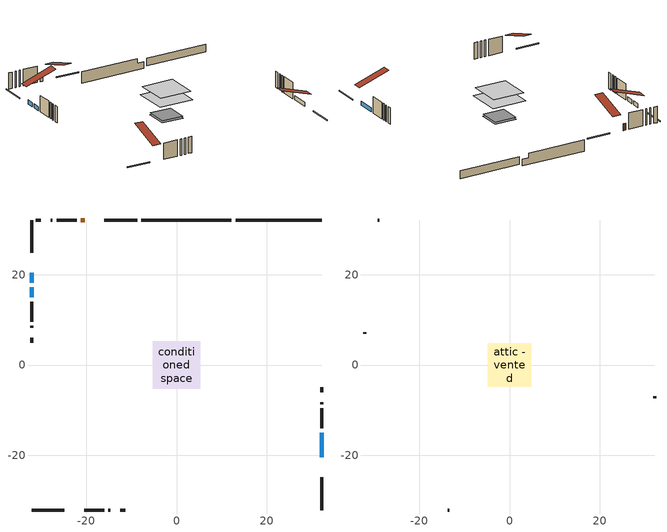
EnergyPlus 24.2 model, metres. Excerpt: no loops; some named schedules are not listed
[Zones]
conditioned space
 floor adiabatic (AdiabaticFloorConstruction): -5.3,-5.3 -5.3,5.3 5.3,5.3 5.3,-5.3 z3.53
 floor foundation (Slab1 construction): -3.29,-3.29 -3.29,3.29 3.29,3.29 3.29,-3.29 z-1.68
 floor foundation (Slab1 construction 1): -3.37,-3.37 -3.37,3.37 3.37,3.37 3.37,-3.37 z-2.26
 wall outside (RimJoist1 construction): -8.71,32.17 -16.02,32.17 / -32.17,-32.17 -24.85,-32.17 / -32.17,32.17 -32.17,24.85 / 32.17,-32.17 32.17,-24.85 z1.09:1.39
 wall outside (AdiabaticWallConstruction 1): -20.38,32.17 -21.19,32.17 z1.09:3.12
 wall outside (AdiabaticWallConstruction): -32.17,20.49 -32.17,18.21 / 32.17,-20.49 32.17,-15.01 / -32.17,17.28 -32.17,15 z1.09:2.31
 wall outside (Wall1 construction): -22.12,32.17 -26.58,32.17 / -20.49,-32.17 -16.03,-32.17 / -32.17,14.07 -32.17,9.6 / 32.17,-14.08 32.17,-9.61 z1.09:5.97
 wall outside (Wall2 construction): -27.51,32.17 -27.94,32.17 / -15.1,-32.17 -14.67,-32.17 / -32.17,8.67 -32.17,8.25 / 32.17,-8.68 32.17,-8.26 z1.09:5.97
 wall outside (Wall4 construction): -30.14,32.17 -31.24,32.17 / -12.47,-32.17 -11.37,-32.17 / -32.17,6.04 -32.17,4.95 / 32.17,-6.05 32.17,-4.96 z1.09:5.97
 wall foundation (FoundationWall1 construction): 32.17,32.17 13.12,32.17 z-1.68:0.61
 wall foundation (FoundationWall2 construction): -7.78,32.17,-2.26 -7.78,32.17,1.09 10.19,32.17,1.09 10.19,32.17,-0.3 12.19,32.17,-0.3 12.19,32.17,-2.26
 window (WindowConstruction): -32.17,20.49 -32.17,18.21 z1.09:2.31
 window (WindowConstruction 1): 32.17,-20.49 32.17,-15.01 z1.09:2.31
 window (WindowConstruction 2): -32.17,17.28 -32.17,15 z1.09:2.31
 door (Door): -20.38,32.17 -21.19,32.17 z1.09:3.12
 ceiling adiabatic (AdiabaticFloorConstruction): 5.3,-5.3 5.3,5.3 -5.3,5.3 -5.3,-5.3 z3.53
attic - vented
 floor to conditioned space (Floor1 construction Reversed): -4.87,-4.87 -4.87,4.87 4.87,4.87 4.87,-4.87 z5.97
 wall outside (Wall3 construction): -28.87,32.17 -29.21,32.17 / -13.74,-32.17 -13.4,-32.17 / -32.17,7.32 -32.17,6.97 / 32.17,-7.33 32.17,-6.98 z1.09:5.97
 roof outside (Roof1 construction): -19.45,32.17,5.97 -19.45,22.68,9.13 -16.95,22.68,9.13 -16.95,32.17,5.97; -21.42,-32.17,5.97 -21.42,-22.68,9.13 -23.92,-22.68,9.13 -23.92,-32.17,5.97; -32.17,21.42,5.97 -22.68,21.42,9.13 -22.68,23.92,9.13 -32.17,23.92,5.97; 32.17,-21.42,5.97 22.68,-21.42,9.13 22.68,-23.92,9.13 32.17,-23.92,5.97
[Building]
Building 1: Terrain=Suburbs
[Site:Location]
Regina Intl AP_SK: Latitude {deg}=50.43; Longitude {deg}=-104.67; Time Zone {hr}=-6; Elevation {m}=578; Keep Site Location Information=Yes
[Site:GroundTemperature:Shallow]
-2.28208, -4.75844, -4.95676, -3.7816, 0.936024, 5.63167, 9.70254, 12.2813, 12.5004, 10.403, 6.43594, 1.88434
[Site:WaterMainsTemperature]
Calculation Method=Schedule; Temperature Schedule=mains temperature schedule
[Material] Roughness=Rough; Thermal Absorptance=0.9
Name | Thickness {m} | Conductivity {W/m-K} | Density {kg/m3} | Specific Heat {J/kg-K} | Solar Absorptance | Visible Absorptance
asphalt or fiberglass shingles | 0.00635 | 0.162714 | 1121.4 | 1465.45 | 0.84 | 0.84
ceiling loosefill ins | 0.169333 | 0.0480833 | 16.02 | 1046.75 | 0.7 | 0.7
ceiling stud and cavity | 0.1397 | 0.0833374 | 65.682 | 1177.47 | 0.7 | 0.7
concrete 4.0 in. | 0.1016 | 1.803125 | 2242.8 | 837.4 | 0.7 | 0.7
concrete 8.0 in. | 0.2032 | 1.803125 | 2242.8 | 837.4 | 0.7 | 0.7
door material | 0.04445 | 0.0451087 | 512.64 | 1214.23 | 0.7 | 0.7
exterior vertical ins | 0.0454343 | 0.029427 | 32.04 | 1214.23 | 0.7 | 0.7
exterior vertical ins 1 | 0.00222023 | 0.029427 | 32.04 | 1214.23 | 0.7 | 0.7
floor covering | 0.0127 | 0.0433444 | 54.468 | 1339.84 | 0.6 | 0.6
floor rigid ins; wall rigid ins | 0.512978 | 0.029427 | 32.04 | 1214.23 | 0.7 | 0.7
floor stud and cavity | 0.1397 | 1.75129 | 37.0049 | 1207.88 | 0.7 | 0.7
furniture material conditioned space 1 | 0.1524 | 0.115458 | 640.8 | 1214.23 | 0.6 | 0.6
gypsum board | 0.0127 | 0.160291 | 801 | 837.4 | 0.6 | 0.6
gypsum board 1 | 0.0127 | 0.160291 | 801 | 837.4 | 0.7 | 0.7
osb sheathing 0.5 in. | 0.0127 | 0.115458 | 512.64 | 1214.23 | 0.7 | 0.7
osb sheathing 0.75 in. | 0.01905 | 0.115458 | 512.64 | 1214.23 | 0.7 | 0.7
osb sheathing 2.0 in. | 0.0508 | 0.115458 | 512.64 | 1214.23 | 0.7 | 0.7
rim joist stud and cavity | 0.0508 | 0.0309689 | 125.044 | 1163.47 | 0.6 | 0.6
wall stud and cavity | 0.1397 | 0.0924691 | 139.0536 | 1170.24 | 0.7 | 0.7
wall stud and cavity 1 | 0.1397 | 0.101847 | 139.0536 | 1170.24 | 0.7 | 0.7
wall stud and cavity 2 | 0.0889 | 6.1454 | 50.32683 | 1063.81 | 0.6 | 0.6
wall stud and cavity 3 | 0.1397 | 0.0999326 | 139.0536 | 1170.24 | 0.7 | 0.7
wall stud and cavity 4 | 0.0889 | 0.380278 | 52.3479 | 1209.89 | 0.7 | 0.7
wall stud and cavity 5 | 0.0889 | 0.391764 | 83.0341 | 1211.67 | 0.7 | 0.7
wood siding | 0.0254 | 0.102417 | 544.68 | 1172.36 | 0 | 0
wood siding 1 | 0.00254 | 0.102417 | 544.68 | 1172.36 | 0 | 0
wood siding 2; wood siding 3; wood siding 4 | 0.0254 | 0.102417 | 544.68 | 1172.36 | 0.7 | 0.7
[WindowMaterial:SimpleGlazingSystem]
Name | U-Factor {W/m2-K} | Solar Heat Gain Coefficient
WindowMaterial | 1.737468 | 0.56
WindowMaterial 1 | 2.9219 | 0.67
[Construction]
AdiabaticFloorConstruction: floor stud and cavity, floor rigid ins, osb sheathing 0.75 in., floor covering
AdiabaticWallConstruction: wood siding 3, wall rigid ins, wall stud and cavity 4, gypsum board
AdiabaticWallConstruction 1: wood siding 4, wall rigid ins, wall stud and cavity 4, gypsum board
Door: door material
Floor1 construction Reversed: gypsum board, ceiling stud and cavity, ceiling loosefill ins
FoundationWall1 construction; FoundationWall2 construction: concrete 8.0 in., gypsum board 1
furniture construction conditioned space 1: furniture material conditioned space 1
PartitionWallConstruction: gypsum board, wall stud and cavity 5, gypsum board
RimJoist1 construction: wood siding 2, osb sheathing 2.0 in., rim joist stud and cavity
Roof1 construction: asphalt or fiberglass shingles
Slab1 construction; Slab1 construction 1: concrete 4.0 in.
Wall1 construction: wood siding, osb sheathing 0.5 in., wall stud and cavity, gypsum board
Wall2 construction: wood siding, osb sheathing 0.5 in., wall stud and cavity 1, gypsum board
Wall3 construction: wood siding 1, wall stud and cavity 2
Wall4 construction: wood siding, osb sheathing 0.5 in., wall stud and cavity 3, gypsum board
WindowConstruction; WindowConstruction 2: WindowMaterial
WindowConstruction 1: WindowMaterial 1
[Zone] Multiplier=1; Part of Total Floor Area=Yes
Name | Volume {m3}
attic - vented | 48.7631
conditioned space | 503
[Space]
Name | Zone | Volume {m3}
attic - vented 1 | attic - vented | 48.7631
conditioned space 1 | conditioned space | 503
[ZoneInfiltration:EffectiveLeakageArea]
infil attic - vented 1: Zone or Space=attic - vented 1; Schedule=Always On Discrete; Effective Air Leakage Area {cm2}=2998.42; Stack Coefficient=0.000559118; Wind Coefficient=1.59761e-05
[ZoneMixing]
whole house fan mix: Zone or Space=attic - vented; Schedule=Always On Continuous; Design Flow Rate Calculation Method=Flow/Zone; Design Flow Rate {m3/s}=0; Source Zone or Space=conditioned space
[SurfaceProperty:ExposedFoundationPerimeter] Exposed Perimeter Calculation Method=TotalExposedPerimeter
Name | Total Exposed Perimeter {m}
Slab1 | 19.05
Slab1 1 | 19.964
[InternalMass] Zone or ZoneList=conditioned space; Space or SpaceList=conditioned space 1
Name | Construction | Surface Area {m2}
furniture mass conditioned space 1 | furniture construction conditioned space 1 | 80.4841
partition wall mass | PartitionWallConstruction | 201.21
[Lights]
interior lighting: Zone or ZoneList or Space or SpaceList=conditioned space 1; Schedule=interior lighting schedule; Design Level Calculation Method=LightingLevel; Lighting Level {W}=343.2; Return Air Fraction=0; Fraction Radiant=0.6; Fraction Visible=0.2; Fraction Replaceable=1
[People]
occupants: Zone or ZoneList or Space or SpaceList=conditioned space 1; Number of People Schedule=occupants schedule; Number of People Calculation Method=People; Number of People=3; Fraction Radiant=0.314171; Sensible Heat Fraction=0.56303; Activity Level Schedule=occupants activity schedule; Carbon Dioxide Generation Rate {m3/s-W}=0; Enable ASHRAE 55 Comfort Warnings=No; Mean Radiant Temperature Calculation Type=EnclosureAveraged
[ElectricEquipment] Zone or ZoneList or Space or SpaceList=conditioned space 1; Design Level Calculation Method=EquipmentLevel
Name | Schedule | Design Level {W} | Fraction Latent | Fraction Radiant | Fraction Lost
clothes dryer | clothes dryer schedule | 140.772 | 0.015 | 0.081 | 0.85
clothes washer | clothes washer schedule | 32.1985 | 0.03 | 0.162 | 0.7
cooking range | cooking range schedule | 215.147 | 0.08 | 0.432 | 0.2
dishwasher | dishwasher schedule | 66.8632 | 0.3 | 0.18 | 0.4
fridge | fridge schedule | 72.9452 | 0 | 0.6 | 0
mech vent house fan | mech vent house fan schedule | 0 | 0 | 0 | 1
mech vent house fan cfis | mech vent house fan cfis schedule | 0 | 0 | 0 | 0
misc plug loads | misc plug loads schedule | 494.7 | 0.045 | 0.513 | 0.1
whole house fan | Always On Discrete | 0 | 0 | 0 | 1
[OtherEquipment] Zone or ZoneList or Space or SpaceList=conditioned space 1; Design Level Calculation Method=EquipmentLevel
Name | Fuel Type | Schedule | Design Level {W} | Fraction Latent | Fraction Radiant | Fraction Lost
clothes dryer 1 | Electricity | clothes dryer schedule | 0 | 0.015 | 0.081 | 0.85
cooking range 1 | Electricity | cooking range schedule | 0 | 0.08 | 0.432 | 0.2
general water use latent | None | general water use schedule | 62.594 | 1 | 0 | 0
general water use sensible | None | general water use schedule | -61.6891 | 0 | 0.6 | 0
mech vent house fan latent load | None | Always On Discrete | 0 | 1 | 0 | 0
mech vent house fan sensible load | None | Always On Discrete | 0 | 0 | 0 | 0
water heater energy adjustment1 | NaturalGas | Always On Discrete | 0.01 | 0 | 0 | 1
[ZoneInfiltration:DesignFlowRate] Zone or ZoneList or Space or SpaceList=conditioned space 1; Schedule=Always On Discrete; Design Flow Rate Calculation Method=Flow/Zone; Design Flow Rate {m3/s}=0
infil flow; natural vent flow; whole house fan flow
[AvailabilityManager:Scheduled]
central ac and furnace airloop Availability Manager: Schedule=Always On Discrete
[Foundation:Kiva] Initial Indoor Air Temperature {C}=21; Wall Depth Below Slab {m}=0.2032; Custom Block X Position 1 {m}=0.2159; Custom Block Z Position 1 {m}=0
Name | Wall Height Above Grade {m} | Custom Block Material Name 1 | Custom Block Depth 1 {m}
Foundation Kiva 1 | 0.609996 | exterior vertical ins | 2.28999
Foundation Kiva 2 | 1.09 | exterior vertical ins 1 | 3.35
[Foundation:Kiva:Settings]
Soil Conductivity {W/m-K}=0.849921; Soil Density {kg/m3}=1842.3; Soil Specific Heat {J/kg-K}=418.7; Ground Solar Absorptivity=0.9; Ground Thermal Absorptivity=0.9; Ground Surface Roughness {m}=0.03; Far-Field Width {m}=40; Deep-Ground Boundary Condition=ZeroFlux; Deep-Ground Depth {m}=40; Minimum Cell Dimension {m}=0.2; Maximum Cell Growth Coefficient=3; Simulation Timestep=Timestep
[Exterior:Lights]
exterior lighting: Schedule=exterior lighting schedule; Design Level {W}=75.6
[EnergyManagementSystem:GlobalVariable]
central_ac_and_furnace_airloop_Fan_RTF
infil_program_Qfan
infil_program_Qinf
natural_vent_program_Qnv
natural_vent_program_Qwhf
[EnergyManagementSystem:Sensor]
Name | Output:Variable or Output:Meter Index Key | Output:Variable or Output:Meter
airflow_gain | infil flow | Infiltration Sensible Heat Gain Energy
airflow_gain_1 | natural vent flow | Infiltration Sensible Heat Gain Energy
airflow_gain_2 | whole house fan flow | Infiltration Sensible Heat Gain Energy
airflow_loss | infil flow | Infiltration Sensible Heat Loss Energy
airflow_loss_1 | natural vent flow | Infiltration Sensible Heat Loss Energy
airflow_loss_2 | whole house fan flow | Infiltration Sensible Heat Loss Energy
clg_load_cond |  | Cooling:EnergyTransfer:Zone:CONDITIONED SPACE
clg_sp_s; clg_sp_s_1 | cooling setpoint | Schedule Value
clothes_dryer_exhaust_0_sch_s | clothes dryer exhaust 0 schedule | Schedule Value
cool_season | cooling season schedule | Schedule Value
htg_load_cond |  | Heating:EnergyTransfer:Zone:CONDITIONED SPACE
htg_sp_s; htg_sp_s_1 | heating setpoint | Schedule Value
ig_ee_conv | clothes dryer | Electric Equipment Convective Heating Energy
ig_ee_conv_2 | cooking range | Electric Equipment Convective Heating Energy
ig_ee_conv_4 | fridge | Electric Equipment Convective Heating Energy
ig_ee_conv_5 | misc plug loads | Electric Equipment Convective Heating Energy
ig_ee_conv_6 | whole house fan | Electric Equipment Convective Heating Energy
ig_ee_rad | clothes dryer | Electric Equipment Radiant Heating Energy
ig_ee_rad_2 | cooking range | Electric Equipment Radiant Heating Energy
ig_ee_rad_4 | fridge | Electric Equipment Radiant Heating Energy
ig_ee_rad_5 | misc plug loads | Electric Equipment Radiant Heating Energy
ig_ee_rad_6 | whole house fan | Electric Equipment Radiant Heating Energy
ig_lgt_conv | interior lighting | Lights Convective Heating Energy
ig_lgt_rad | interior lighting | Lights Radiant Heating Energy
ig_lgt_vis | interior lighting | Lights Visible Radiation Heating Energy
ig_oe_conv | clothes dryer 1 | Other Equipment Convective Heating Energy
ig_oe_conv_1 | cooking range 1 | Other Equipment Convective Heating Energy
ig_oe_conv_2 | general water use latent | Other Equipment Convective Heating Energy
ig_oe_conv_3 | general water use sensible | Other Equipment Convective Heating Energy
ig_oe_conv_4 | water heater energy adjustment1 | Other Equipment Convective Heating Energy
ig_oe_rad | clothes dryer 1 | Other Equipment Radiant Heating Energy
ig_oe_rad_1 | cooking range 1 | Other Equipment Radiant Heating Energy
ig_oe_rad_2 | general water use latent | Other Equipment Radiant Heating Energy
ig_oe_rad_3 | general water use sensible | Other Equipment Radiant Heating Energy
ig_oe_rad_4 | water heater energy adjustment1 | Other Equipment Radiant Heating Energy
ig_ppl_conv | occupants | People Convective Heating Energy
ig_ppl_rad | occupants | People Radiant Heating Energy
im_conv | furniture mass conditioned space 1 | Surface Inside Face Convection Heat Gain Energy
im_conv_1 | partition wall mass | Surface Inside Face Convection Heat Gain Energy
im_ig | furniture mass conditioned space 1 | Surface Inside Face Internal Gains Radiation Heat Gain Energy
im_ig_1 | partition wall mass | Surface Inside Face Internal Gains Radiation Heat Gain Energy
im_lgt | furniture mass conditioned space 1 | Surface Inside Face Lights Radiation Heat Gain Energy
im_lgt_1 | partition wall mass | Surface Inside Face Lights Radiation Heat Gain Energy
im_sol | furniture mass conditioned space 1 | Surface Inside Face Solar Radiation Heat Gain Energy
im_sol_1 | partition wall mass | Surface Inside Face Solar Radiation Heat Gain Energy
im_surf | furniture mass conditioned space 1 | Surface Inside Face Net Surface Thermal Radiation Heat Gain Energy
im_surf_1 | partition wall mass | Surface Inside Face Net Surface Thermal Radiation Heat Gain Energy
mv_conv | mech vent house fan | Electric Equipment Convective Heating Energy
mv_conv_1 | mech vent house fan cfis | Electric Equipment Convective Heating Energy
mv_conv_2 | mech vent house fan latent load | Other Equipment Convective Heating Energy
mv_conv_3 | mech vent house fan sensible load | Other Equipment Convective Heating Energy
mv_rad | mech vent house fan | Electric Equipment Radiant Heating Energy
mv_rad_1 | mech vent house fan cfis | Electric Equipment Radiant Heating Energy
mv_rad_2 | mech vent house fan latent load | Other Equipment Radiant Heating Energy
mv_rad_3 | mech vent house fan sensible load | Other Equipment Radiant Heating Energy
natural_vent_s | natural vent schedule | Schedule Value
out_pb_s |  | Site Outdoor Air Barometric Pressure
out_wt_s |  | Site Outdoor Air Humidity Ratio
site_vw_s |  | Site Wind Speed
ss_back_out | Window1 | Surface Window Shortwave from Zone Back Out Window Heat Transfer Rate
ss_back_out_1 | Window3 | Surface Window Shortwave from Zone Back Out Window Heat Transfer Rate
ss_back_out_2 | Window7 | Surface Window Shortwave from Zone Back Out Window Heat Transfer Rate
ss_conv | Door1 | Surface Inside Face Convection Heat Gain Energy
ss_conv_1 | Window1 | Surface Inside Face Convection Heat Gain Energy
ss_conv_2 | Window3 | Surface Inside Face Convection Heat Gain Energy
ss_conv_3 | Window7 | Surface Inside Face Convection Heat Gain Energy
ss_ig | Door1 | Surface Inside Face Internal Gains Radiation Heat Gain Energy
ss_ig_1 | Window1 | Surface Inside Face Internal Gains Radiation Heat Gain Energy
ss_ig_2 | Window3 | Surface Inside Face Internal Gains Radiation Heat Gain Energy
ss_ig_3 | Window7 | Surface Inside Face Internal Gains Radiation Heat Gain Energy
ss_lgt | Door1 | Surface Inside Face Lights Radiation Heat Gain Energy
ss_sol | Door1 | Surface Inside Face Solar Radiation Heat Gain Energy
ss_surf | Door1 | Surface Inside Face Net Surface Thermal Radiation Heat Gain Energy
ss_surf_1 | Window1 | Surface Inside Face Net Surface Thermal Radiation Heat Gain Energy
ss_surf_2 | Window3 | Surface Inside Face Net Surface Thermal Radiation Heat Gain Energy
ss_surf_3 | Window7 | Surface Inside Face Net Surface Thermal Radiation Heat Gain Energy
ss_trans_in | Window1 | Surface Window Transmitted Solar Radiation Rate
ss_trans_in_1 | Window3 | Surface Window Transmitted Solar Radiation Rate
ss_trans_in_2 | Window7 | Surface Window Transmitted Solar Radiation Rate
ss_trans_out | Window1 | Surface Inside Face Initial Transmitted Diffuse Transmitted Out Window Solar Radiation Rate
ss_trans_out_1 | Window3 | Surface Inside Face Initial Transmitted Diffuse Transmitted Out Window Solar Radiation Rate
ss_trans_out_2 | Window7 | Surface Inside Face Initial Transmitted Diffuse Transmitted Out Window Solar Radiation Rate
s_conv | Floor1 | Surface Inside Face Convection Heat Gain Energy
s_conv_1 | FoundationWall1 | Surface Inside Face Convection Heat Gain Energy
s_conv_10 | Slab1 1 | Surface Inside Face Convection Heat Gain Energy
s_conv_11 | Wall1:0 | Surface Inside Face Convection Heat Gain Energy
s_conv_12 | Wall1:180 | Surface Inside Face Convection Heat Gain Energy
s_conv_13 | Wall1:270 | Surface Inside Face Convection Heat Gain Energy
s_conv_14 | Wall1:90 | Surface Inside Face Convection Heat Gain Energy
s_conv_15 | Wall2:0 | Surface Inside Face Convection Heat Gain Energy
s_conv_16 | Wall2:180 | Surface Inside Face Convection Heat Gain Energy
s_conv_17 | Wall2:270 | Surface Inside Face Convection Heat Gain Energy
s_conv_18 | Wall2:90 | Surface Inside Face Convection Heat Gain Energy
s_conv_19 | Wall4:0 | Surface Inside Face Convection Heat Gain Energy
s_conv_2 | FoundationWall2 | Surface Inside Face Convection Heat Gain Energy
s_conv_20 | Wall4:180 | Surface Inside Face Convection Heat Gain Energy
s_conv_21 | Wall4:270 | Surface Inside Face Convection Heat Gain Energy
s_conv_22 | Wall4:90 | Surface Inside Face Convection Heat Gain Energy
s_conv_3 | inferred conditioned ceiling | Surface Inside Face Convection Heat Gain Energy
s_conv_4 | inferred conditioned floor | Surface Inside Face Convection Heat Gain Energy
s_conv_5 | RimJoist1:0 | Surface Inside Face Convection Heat Gain Energy
s_conv_6 | RimJoist1:180 | Surface Inside Face Convection Heat Gain Energy
s_conv_7 | RimJoist1:270 | Surface Inside Face Convection Heat Gain Energy
s_conv_8 | RimJoist1:90 | Surface Inside Face Convection Heat Gain Energy
s_conv_9 | Slab1 | Surface Inside Face Convection Heat Gain Energy
s_ig | Floor1 | Surface Inside Face Internal Gains Radiation Heat Gain Energy
s_ig_1 | FoundationWall1 | Surface Inside Face Internal Gains Radiation Heat Gain Energy
s_ig_10 | Slab1 1 | Surface Inside Face Internal Gains Radiation Heat Gain Energy
s_ig_11 | Wall1:0 | Surface Inside Face Internal Gains Radiation Heat Gain Energy
s_ig_12 | Wall1:180 | Surface Inside Face Internal Gains Radiation Heat Gain Energy
s_ig_13 | Wall1:270 | Surface Inside Face Internal Gains Radiation Heat Gain Energy
s_ig_14 | Wall1:90 | Surface Inside Face Internal Gains Radiation Heat Gain Energy
s_ig_15 | Wall2:0 | Surface Inside Face Internal Gains Radiation Heat Gain Energy
s_ig_16 | Wall2:180 | Surface Inside Face Internal Gains Radiation Heat Gain Energy
s_ig_17 | Wall2:270 | Surface Inside Face Internal Gains Radiation Heat Gain Energy
s_ig_18 | Wall2:90 | Surface Inside Face Internal Gains Radiation Heat Gain Energy
s_ig_19 | Wall4:0 | Surface Inside Face Internal Gains Radiation Heat Gain Energy
s_ig_2 | FoundationWall2 | Surface Inside Face Internal Gains Radiation Heat Gain Energy
s_ig_20 | Wall4:180 | Surface Inside Face Internal Gains Radiation Heat Gain Energy
s_ig_21 | Wall4:270 | Surface Inside Face Internal Gains Radiation Heat Gain Energy
s_ig_22 | Wall4:90 | Surface Inside Face Internal Gains Radiation Heat Gain Energy
s_ig_3 | inferred conditioned ceiling | Surface Inside Face Internal Gains Radiation Heat Gain Energy
s_ig_4 | inferred conditioned floor | Surface Inside Face Internal Gains Radiation Heat Gain Energy
s_ig_5 | RimJoist1:0 | Surface Inside Face Internal Gains Radiation Heat Gain Energy
s_ig_6 | RimJoist1:180 | Surface Inside Face Internal Gains Radiation Heat Gain Energy
s_ig_7 | RimJoist1:270 | Surface Inside Face Internal Gains Radiation Heat Gain Energy
s_ig_8 | RimJoist1:90 | Surface Inside Face Internal Gains Radiation Heat Gain Energy
s_ig_9 | Slab1 | Surface Inside Face Internal Gains Radiation Heat Gain Energy
s_lgt | Floor1 | Surface Inside Face Lights Radiation Heat Gain Energy
s_lgt_1 | FoundationWall1 | Surface Inside Face Lights Radiation Heat Gain Energy
s_lgt_10 | Slab1 1 | Surface Inside Face Lights Radiation Heat Gain Energy
s_lgt_11 | Wall1:0 | Surface Inside Face Lights Radiation Heat Gain Energy
s_lgt_12 | Wall1:180 | Surface Inside Face Lights Radiation Heat Gain Energy
s_lgt_13 | Wall1:270 | Surface Inside Face Lights Radiation Heat Gain Energy
s_lgt_14 | Wall1:90 | Surface Inside Face Lights Radiation Heat Gain Energy
s_lgt_15 | Wall2:0 | Surface Inside Face Lights Radiation Heat Gain Energy
s_lgt_16 | Wall2:180 | Surface Inside Face Lights Radiation Heat Gain Energy
s_lgt_17 | Wall2:270 | Surface Inside Face Lights Radiation Heat Gain Energy
s_lgt_18 | Wall2:90 | Surface Inside Face Lights Radiation Heat Gain Energy
s_lgt_19 | Wall4:0 | Surface Inside Face Lights Radiation Heat Gain Energy
s_lgt_2 | FoundationWall2 | Surface Inside Face Lights Radiation Heat Gain Energy
s_lgt_20 | Wall4:180 | Surface Inside Face Lights Radiation Heat Gain Energy
s_lgt_21 | Wall4:270 | Surface Inside Face Lights Radiation Heat Gain Energy
s_lgt_22 | Wall4:90 | Surface Inside Face Lights Radiation Heat Gain Energy
s_lgt_3 | inferred conditioned ceiling | Surface Inside Face Lights Radiation Heat Gain Energy
s_lgt_4 | inferred conditioned floor | Surface Inside Face Lights Radiation Heat Gain Energy
s_lgt_5 | RimJoist1:0 | Surface Inside Face Lights Radiation Heat Gain Energy
s_lgt_6 | RimJoist1:180 | Surface Inside Face Lights Radiation Heat Gain Energy
s_lgt_7 | RimJoist1:270 | Surface Inside Face Lights Radiation Heat Gain Energy
s_lgt_8 | RimJoist1:90 | Surface Inside Face Lights Radiation Heat Gain Energy
s_lgt_9 | Slab1 | Surface Inside Face Lights Radiation Heat Gain Energy
s_sol | Floor1 | Surface Inside Face Solar Radiation Heat Gain Energy
s_sol_1 | FoundationWall1 | Surface Inside Face Solar Radiation Heat Gain Energy
s_sol_10 | Slab1 1 | Surface Inside Face Solar Radiation Heat Gain Energy
s_sol_11 | Wall1:0 | Surface Inside Face Solar Radiation Heat Gain Energy
s_sol_12 | Wall1:180 | Surface Inside Face Solar Radiation Heat Gain Energy
s_sol_13 | Wall1:270 | Surface Inside Face Solar Radiation Heat Gain Energy
s_sol_14 | Wall1:90 | Surface Inside Face Solar Radiation Heat Gain Energy
s_sol_15 | Wall2:0 | Surface Inside Face Solar Radiation Heat Gain Energy
s_sol_16 | Wall2:180 | Surface Inside Face Solar Radiation Heat Gain Energy
s_sol_17 | Wall2:270 | Surface Inside Face Solar Radiation Heat Gain Energy
s_sol_18 | Wall2:90 | Surface Inside Face Solar Radiation Heat Gain Energy
s_sol_19 | Wall4:0 | Surface Inside Face Solar Radiation Heat Gain Energy
s_sol_2 | FoundationWall2 | Surface Inside Face Solar Radiation Heat Gain Energy
s_sol_20 | Wall4:180 | Surface Inside Face Solar Radiation Heat Gain Energy
s_sol_21 | Wall4:270 | Surface Inside Face Solar Radiation Heat Gain Energy
s_sol_22 | Wall4:90 | Surface Inside Face Solar Radiation Heat Gain Energy
s_sol_3 | inferred conditioned ceiling | Surface Inside Face Solar Radiation Heat Gain Energy
s_sol_4 | inferred conditioned floor | Surface Inside Face Solar Radiation Heat Gain Energy
s_sol_5 | RimJoist1:0 | Surface Inside Face Solar Radiation Heat Gain Energy
s_sol_6 | RimJoist1:180 | Surface Inside Face Solar Radiation Heat Gain Energy
s_sol_7 | RimJoist1:270 | Surface Inside Face Solar Radiation Heat Gain Energy
s_sol_8 | RimJoist1:90 | Surface Inside Face Solar Radiation Heat Gain Energy
s_sol_9 | Slab1 | Surface Inside Face Solar Radiation Heat Gain Energy
s_surf | Floor1 | Surface Inside Face Net Surface Thermal Radiation Heat Gain Energy
s_surf_1 | FoundationWall1 | Surface Inside Face Net Surface Thermal Radiation Heat Gain Energy
s_surf_10 | Slab1 1 | Surface Inside Face Net Surface Thermal Radiation Heat Gain Energy
s_surf_11 | Wall1:0 | Surface Inside Face Net Surface Thermal Radiation Heat Gain Energy
s_surf_12 | Wall1:180 | Surface Inside Face Net Surface Thermal Radiation Heat Gain Energy
s_surf_13 | Wall1:270 | Surface Inside Face Net Surface Thermal Radiation Heat Gain Energy
s_surf_14 | Wall1:90 | Surface Inside Face Net Surface Thermal Radiation Heat Gain Energy
s_surf_15 | Wall2:0 | Surface Inside Face Net Surface Thermal Radiation Heat Gain Energy
s_surf_16 | Wall2:180 | Surface Inside Face Net Surface Thermal Radiation Heat Gain Energy
s_surf_17 | Wall2:270 | Surface Inside Face Net Surface Thermal Radiation Heat Gain Energy
s_surf_18 | Wall2:90 | Surface Inside Face Net Surface Thermal Radiation Heat Gain Energy
